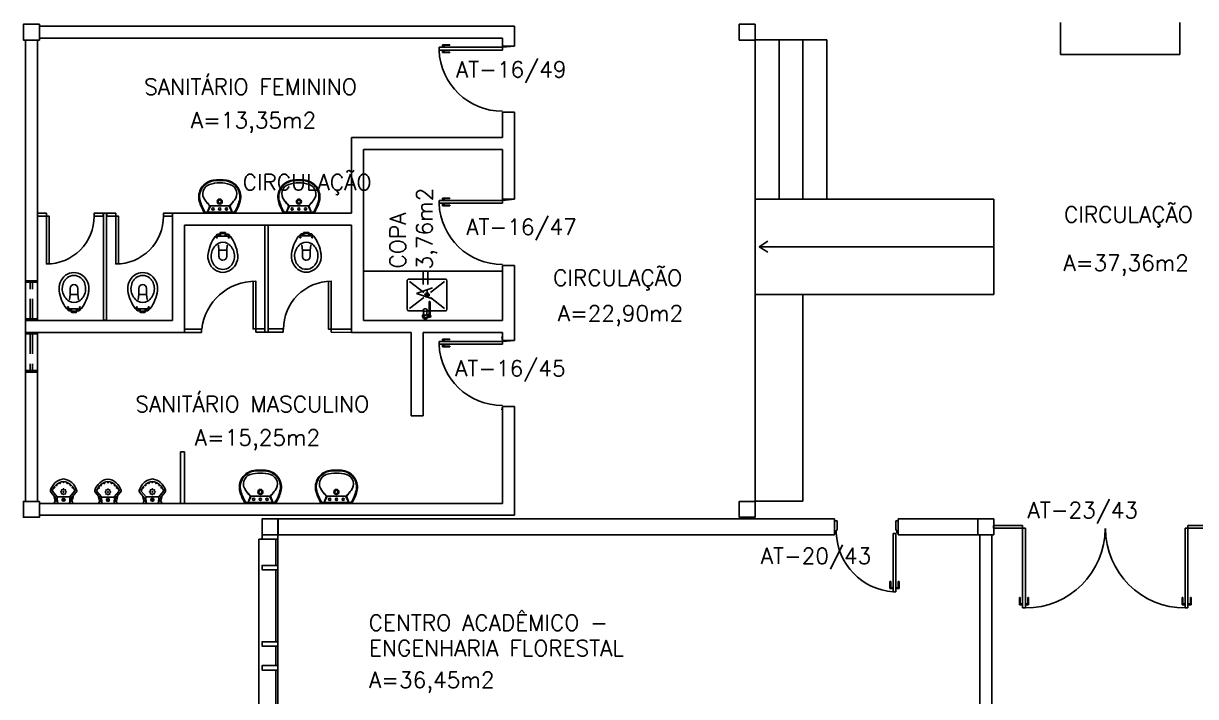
# Model space of a CAD drawing. Header units: centimetres. Extents: x -214 to 72, y 205 to 367.
# Drawn here: x -202.04 to -187.3, y 252.2 to 260.67 of the extents above; entities that cross this region are included whole.
import ezdxf

# ---------------------------------------------------------------- set-up
doc = ezdxf.new("R2010")
doc.units = ezdxf.units.CM
doc.header["$MEASUREMENT"] = 0
doc.linetypes.add('HIDDEN', pattern=[0.375, 0.25, -0.125])
doc.layers.get('0').update_dxf_attribs({"linetype": 'CONTINUOUS'})
for name, color, linetype in [('ALV', 2, 'CONTINUOUS'), ('AR-ATT01-EFL', 1, 'CONTINUOUS'), ('AREA', 2, 'CONTINUOUS'), ('BANC', 2, 'CONTINUOUS'), ('DIV', 2, 'CONTINUOUS'), ('ENDEREÇO NOVO', 2, 'CONTINUOUS'), ('ESQ', 1, 'CONTINUOUS'), ('ESTRUT', 3, 'CONTINUOUS'), ('JAN2', 1, 'HIDDEN'), ('MACANETA', 2, 'CONTINUOUS'), ('MARCO', 2, 'CONTINUOUS'), ('PEÇAS', 1, 'CONTINUOUS'), ('PISO', 1, 'CONTINUOUS'), ('PORTA', 1, 'CONTINUOUS'), ('TEXTO', 2, 'CONTINUOUS')]:
    doc.layers.add(name, color=color, linetype=linetype)
doc.styles.add('UNB-100', font='simplex.shx', dxfattribs={"height": 0.2})

# ---------------------------------------------------------------- blocks, each defined once
blk = doc.blocks.new('ESQ6')
at = {"layer": 'ESQ'}
for p, q in [((-0.24, 5.745), (-0.24, 0.055)), ((-0.2, 5.745), (-0.24, 5.745)), ((-0.2, 5.745), (-0.2, 5.745)), ((-0.025, 5.415), (-0.025, 5.745)), ((0, 5.415), (0, 5.745)), ((-0.025, 4.455), (-0.025, 5.36)), ((0, 4.455), (0, 5.36)), ((-0.025, 4.155), (-0.025, 4.4)), ((0, 4.155), (0, 4.4)), ((-0.025, 2.955), (-0.025, 4.1)), ((0, 2.955), (0, 4.1)), ((-0.025, 2.475), (-0.025, 2.9)), ((0, 2.475), (0, 2.9)), ((-0.025, 1.505), (-0.025, 2.42)), ((0, 1.505), (0, 2.42)), ((-0.025, 1.205), (-0.025, 1.45)), ((0, 1.205), (0, 1.45)), ((-0.025, 0.055), (-0.025, 1.15)), ((0, 0.055), (0, 1.15)), ((-0.2, 0.055), (-0.24, 0.055))]:
    blk.add_line(p, q, dxfattribs=at)
for points in [[(0, 5.745), (-0.2, 5.745), (-0.2, 5.8), (0, 5.8)], [(0, 5.36), (-0.2, 5.36), (-0.2, 5.415), (0, 5.415)], [(0, 4.4), (-0.2, 4.4), (-0.2, 4.455), (0, 4.455)], [(0, 4.1), (-0.2, 4.1), (-0.2, 4.155), (0, 4.155)], [(0, 2.9), (-0.2, 2.9), (-0.2, 2.955), (0, 2.955)], [(0, 2.42), (-0.2, 2.42), (-0.2, 2.475), (0, 2.475)], [(0, 1.45), (-0.2, 1.45), (-0.2, 1.505), (0, 1.505)], [(0, 1.15), (-0.2, 1.15), (-0.2, 1.205), (0, 1.205)], [(0, 0), (-0.2, 0), (-0.2, 0.055), (0, 0.055)]]:
    blk.add_lwpolyline(points, close=True, dxfattribs=at)
blk = doc.blocks.new('MICT')
for p, q in [((0.064, 0.093), (0.144, 0.16)), ((0, 0.113), (0, -0.113)), ((0.006, 0.117), (0.032, 0.103)), ((0.067, 0.095), (0.014, 0.077)), ((0.014, 0.077), (0.077, 0.081)), ((0.032, 0.103), (0.032, 0.083)), ((0.082, 0.077), (0.082, -0.077)), ((0.085, 0.08), (0.154, 0.139)), ((0.006, -0.117), (0.032, -0.103)), ((0.014, -0.077), (0.077, -0.081)), ((0.067, -0.095), (0.014, -0.077)), ((0.032, -0.103), (0.032, -0.083)), ((0.064, -0.093), (0.144, -0.16)), ((0.085, -0.08), (0.154, -0.139))]:
    blk.add_line(p, q)
for centre in [(0.123, 0.022), (0.147, 0.031), (0.17, 0.022), (0.199, 0.113), (0.228, 0.087), (0.255, 0.045), (0.123, -0.022), (0.147, -0.031), (0.17, -0.022), (0.199, -0.113), (0.228, -0.087), (0.255, -0.045)]:
    blk.add_circle(centre, 0.00453)
for centre, radius, start, end in [((0.16, 0.141), 0.0251, 74.2295, 130.149), ((0.112, -0.027), 0.199, 7.769, 74.2295), ((0.004, 0.113), 0.00402, 61.3007, 180), ((0.018, 0.057), 0.02, 100.4183, 154.4796), ((0.022, 0.142), 0.0647, 274.0154, 310.149), ((0.046, 0), 0.019, 0, 180), ((0.046, 0), 0.019, 180, 0), ((0.046, 0), 0.0162, 0, 180), ((0.046, 0), 0.0162, 180, 0), ((0.11, -0.051), 0.173, 94.1447, 116.8333), ((0.046, 0), 0.0108, 0, 180), ((0.046, 0), 0.0108, 180, 0), ((0.078, 0.077), 0.00402, 0, 94.0154), ((0.094, 0.072), 0.012, 136.6761, 180.6419), ((0.114, 0), 0.00453, 0, 180), ((0.114, 0), 0.00453, 180, 0), ((0.147, 0), 0.00453, 0, 180), ((0.147, 0), 0.00453, 180, 0), ((0.17, 0.12), 0.024, 69.3676, 130.149), ((0.104, -0.024), 0.175, 7.8859, 71.7277), ((0.104, 0.024), 0.175, 288.2723, 352.1141), ((0.112, 0.027), 0.199, 285.7705, 352.231), ((0.179, 0), 0.00453, 0, 180), ((0.179, 0), 0.00453, 180, 0), ((0.266, 0), 0.00453, 1.7832, 178.2168), ((0.018, -0.057), 0.02, 205.5204, 259.5817), ((0.004, -0.113), 0.00402, 180, 298.6993), ((0.022, -0.142), 0.0647, 49.851, 85.9846), ((0.11, 0.051), 0.173, 243.1667, 265.8553), ((0.078, -0.077), 0.00402, 265.9846, 0), ((0.094, -0.072), 0.012, 179.3581, 223.3239), ((0.17, -0.12), 0.024, 229.851, 290.6324), ((0.266, 0), 0.00453, 181.7832, 358.2168), ((0.16, -0.141), 0.0251, 229.851, 285.7705)]:
    blk.add_arc(centre, radius, start, end)
blk = doc.blocks.new('VASO')
for p, q in [((0.1, 0), (0.1, 0.028)), ((0.1, 0), (0.1, -0.028)), ((0.146, 0.031), (0.113, 0.031)), ((0.114, 0), (0.114, 0.028)), ((0.114, 0), (0.114, -0.028)), ((0.119, 0.031), (0.119, 0.062)), ((0.146, 0.05), (0.119, 0.05)), ((0.146, 0), (0.146, 0.089)), ((0.146, 0), (0.146, -0.089)), ((0.261, 0.056), (0.259, 0.059)), ((0.323, 0.049), (0.261, 0.056)), ((0.401, 0.049), (0.323, 0.049)), ((0.323, 0.049), (0.323, 0)), ((0.323, -0.049), (0.323, 0)), ((0.146, -0.031), (0.113, -0.031)), ((0.119, -0.031), (0.119, -0.062)), ((0.146, -0.05), (0.119, -0.05)), ((0.261, -0.056), (0.259, -0.059)), ((0.323, -0.049), (0.261, -0.056)), ((0.401, -0.049), (0.323, -0.049))]:
    blk.add_line(p, q)
for centre in [(0.164, 0.075), (0.164, -0.075)]:
    blk.add_circle(centre, 0.00682)
for centre, radius, start, end in [((0.436, -0.294), 0.484, 97.6805, 126.3456), ((0.4, -0.02), 0.208, 36.8888, 100.1214), ((0.107, 0.028), 0.00697, 0.8534, 179.1466), ((0.128, 0.062), 0.00909, 126.1604, 180), ((0.404, -0.315), 0.477, 122.7818, 126.1604), ((0.155, 0.089), 0.00909, 126.3456, 180), ((0.334, 0), 0.112, 147.3201, 212.6799), ((0.397, -0.04), 0.187, 54.2515, 147.3201), ((0.401, 0), 0.0486, 0, 90), ((0.401, 0), 0.0486, 270, 0), ((0.413, -0.018), 0.159, 41.3299, 54.2515), ((0.433, 0), 0.132, 318.6701, 41.3299), ((0.427, 0), 0.174, 323.1112, 36.8888), ((0.107, -0.028), 0.00697, 180.8534, 359.1466), ((0.128, -0.062), 0.00909, 180, 233.8396), ((0.404, 0.315), 0.477, 233.8396, 237.2182), ((0.155, -0.089), 0.00909, 180, 233.6544), ((0.436, 0.294), 0.484, 233.6544, 262.3195), ((0.397, 0.04), 0.187, 212.6799, 305.7485), ((0.4, 0.02), 0.208, 259.8786, 323.1112), ((0.413, 0.018), 0.159, 305.7485, 318.6701)]:
    blk.add_arc(centre, radius, start, end)
blk = doc.blocks.new('LAV')
for p, q in [((0, -0.182), (0, 0.182)), ((0.013, 0), (0.013, 0.175)), ((0.013, 0.155), (0.097, 0.126)), ((0.013, 0.155), (0.092, 0.116)), ((0.013, -0.175), (0.013, 0.155)), ((0.013, 0), (0.013, -0.155)), ((0.092, -0.116), (0.092, 0.116)), ((0.013, -0.155), (0.092, -0.116)), ((0.013, -0.155), (0.097, -0.126))]:
    blk.add_line(p, q)
for centre, radius in [((0.053, 0.084), 0.0137), ((0.053, 0), 0.0137), ((0.145, 0), 0.0315), ((0.145, 0), 0.021), ((0.053, -0.084), 0.0137)]:
    blk.add_circle(centre, radius)
for centre, radius, start, end in [((0.013, 0.182), 0.0126, 122.7859, 180), ((0.286, -0.242), 0.518, 105.1115, 122.7859), ((0.025, 0.175), 0.0126, 121.9899, 180), ((0.286, -0.242), 0.505, 104.7183, 121.9899), ((4.534, -4.92), 6.719, 130.5597, 131.3277), ((4.072, -5.281), 6.719, 125.5597, 126.1653), ((0.206, 0.054), 0.21, 8.1254, 105.1115), ((0.208, 0.053), 0.2, 7.8851, 104.7183), ((0.245, 0.091), 0.123, 17.587, 130.5597), ((0.105, 0.116), 0.0126, 131.3277, 180), ((0.115, 0.132), 0.0137, 126.1653, 188.2711), ((-0.042, 0), 0.424, 0, 17.587), ((-0.042, 0), 0.424, 342.413, 0), ((-0.175, 0), 0.587, 0, 7.8851), ((-0.175, 0), 0.587, 352.1149, 0), ((-0.175, 0), 0.595, 0, 8.1254), ((-0.175, 0), 0.595, 351.8746, 0), ((0.105, -0.116), 0.0126, 180, 228.6723), ((4.534, 4.92), 6.719, 228.6723, 229.4403), ((0.115, -0.132), 0.0137, 171.7289, 233.8347), ((4.072, 5.281), 6.719, 233.8347, 234.4403), ((0.206, -0.054), 0.21, 254.8885, 351.8746), ((0.208, -0.053), 0.2, 255.2817, 352.1149), ((0.245, -0.091), 0.123, 229.4403, 342.413), ((0.013, -0.182), 0.0126, 180, 237.2141), ((0.286, 0.242), 0.518, 237.2141, 254.8885), ((0.025, -0.175), 0.0126, 180, 238.0101), ((0.286, 0.242), 0.505, 238.0101, 255.2817)]:
    blk.add_arc(centre, radius, start, end)
blk = doc.blocks.new('DOOR80')
at = {"layer": 'MACANETA'}
for p, q in [((-0.015, -0.665), (-0.01, -0.665)), ((-0.015, -0.755), (-0.015, -0.665)), ((-0.01, -0.755), (-0.01, -0.665)), ((-0.01, -0.735), (0.012, -0.735)), ((0.012, -0.763), (0.012, -0.728)), ((0.012, -0.728), (0.015, -0.728)), ((0.053, -0.728), (0.05, -0.728)), ((0.053, -0.763), (0.053, -0.728)), ((0.075, -0.735), (0.053, -0.735)), ((0.08, -0.665), (0.075, -0.665)), ((0.075, -0.755), (0.075, -0.665)), ((0.08, -0.755), (0.08, -0.665)), ((-0.015, -0.755), (0.012, -0.755)), ((0.012, -0.763), (0.015, -0.763)), ((0.053, -0.763), (0.05, -0.763)), ((0.08, -0.755), (0.053, -0.755))]:
    blk.add_line(p, q, dxfattribs=at)
at = {"layer": 'PORTA'}
for p, q in [((0.015, -0.8), (0.015, 0)), ((0.015, 0), (0.05, 0)), ((0.05, -0.8), (0.05, 0)), ((0.05, -0.8), (0.015, -0.8))]:
    blk.add_line(p, q, dxfattribs=at)
at = {"layer": 'PORTA', "color": 1}
blk.add_arc((0.02, 0), 0.8, 272.1491, 0, dxfattribs=at)
blk = doc.blocks.new('DOOR-80')
at = {"layer": 'MACANETA'}
for p, q in [((-0.08, -0.755), (-0.08, -0.665)), ((-0.08, -0.665), (-0.075, -0.665)), ((-0.075, -0.755), (-0.075, -0.665)), ((-0.075, -0.735), (-0.053, -0.735)), ((-0.053, -0.728), (-0.05, -0.728)), ((-0.053, -0.763), (-0.053, -0.728)), ((-0.012, -0.728), (-0.015, -0.728)), ((-0.012, -0.763), (-0.012, -0.728)), ((0.01, -0.735), (-0.012, -0.735)), ((0.01, -0.755), (0.01, -0.665)), ((0.015, -0.665), (0.01, -0.665)), ((0.015, -0.755), (0.015, -0.665)), ((-0.08, -0.755), (-0.053, -0.755)), ((-0.053, -0.763), (-0.05, -0.763)), ((-0.012, -0.763), (-0.015, -0.763)), ((0.015, -0.755), (-0.012, -0.755))]:
    blk.add_line(p, q, dxfattribs=at)
at = {"layer": 'PORTA'}
for p, q in [((-0.05, -0.8), (-0.05, 0)), ((-0.015, 0), (-0.05, 0)), ((-0.015, -0.8), (-0.015, 0)), ((-0.05, -0.8), (-0.015, -0.8))]:
    blk.add_line(p, q, dxfattribs=at)
at = {"layer": 'PORTA', "color": 1}
blk.add_arc((-0.02, 0), 0.8, 180, 267.8509, dxfattribs=at)
blk = doc.blocks.new('PDFT')
at = {"color": 1}
for p, q in [((0.318, 0.979), (0.318, 0.889)), ((0.318, 0.979), (0.358, 0.979)), ((0.328, 0.889), (0.318, 0.889)), ((0.328, 0.969), (0.328, 0.889)), ((0.328, 0.969), (0.358, 0.969)), ((0.433, 0.979), (0.393, 0.979)), ((0.423, 0.969), (0.393, 0.969)), ((0.423, 0.969), (0.423, 0.889)), ((0.423, 0.889), (0.433, 0.889)), ((0.433, 0.979), (0.433, 0.889)), ((2.362, 0.979), (2.362, 0.889)), ((2.362, 0.979), (2.402, 0.979)), ((2.372, 0.889), (2.362, 0.889)), ((2.372, 0.969), (2.372, 0.889)), ((2.372, 0.969), (2.402, 0.969)), ((2.477, 0.979), (2.437, 0.979)), ((2.467, 0.969), (2.437, 0.969)), ((2.467, 0.969), (2.467, 0.889)), ((2.467, 0.889), (2.477, 0.889)), ((2.477, 0.979), (2.477, 0.889))]:
    blk.add_line(p, q, dxfattribs=at)
at = {"color": 2}
for p, q in [((0.358, 0.018), (0.358, 1.019)), ((0.358, 1.019), (0.393, 1.019)), ((0.393, 1.019), (0.393, 0.018)), ((2.402, 1.019), (2.402, 0.018)), ((2.437, 1.019), (2.402, 1.019)), ((2.437, 0.018), (2.437, 1.019)), ((0.358, 0.018), (0, 0.017)), ((0, 0.017), (0, -0.017)), ((0.393, 0.018), (0.358, 0.018)), ((0.358, 0.018), (0.358, -0.017)), ((2.402, 0.018), (2.437, 0.018)), ((2.437, 0.017), (2.437, -0.017)), ((2.437, 0.017), (2.805, 0.017)), ((2.805, 0.017), (2.805, -0.017)), ((0, -0.017), (0.358, -0.017)), ((2.437, -0.017), (2.805, -0.017))]:
    blk.add_line(p, q, dxfattribs=at)
at = {"color": 1}
for centre, start, end in [((0.393, 0.018), 0.0837, 90), ((2.402, 0.018), 90, 179.9163)]:
    blk.add_arc(centre, 1.002, start, end, dxfattribs=at)
blk = doc.blocks.new('PE80')
at = {"color": 2}
for p, q in [((0.075, 0), (-0.075, 0)), ((-0.075, -0.03), (-0.075, 0)), ((0.075, 0), (0.075, -0.02)), ((0.04, -0.03), (-0.075, -0.03)), ((0.075, -0.02), (0.04, -0.02)), ((0.04, -0.03), (0.04, -0.02)), ((0.085, -0.03), (0.817, -0.03)), ((0.085, -0.03), (0.085, -0.065)), ((0.085, -0.065), (0.817, -0.065)), ((0.817, -0.065), (0.817, -0.03)), ((0.04, -0.771), (-0.075, -0.771)), ((-0.075, -0.771), (-0.075, -0.801)), ((0.075, -0.801), (-0.075, -0.801)), ((0.04, -0.771), (0.04, -0.781)), ((0.075, -0.781), (0.04, -0.781)), ((0.075, -0.801), (0.075, -0.781))]:
    blk.add_line(p, q, dxfattribs=at)
at = {"color": 1}
for p, q in [((0.777, 0.01), (0.687, 0.01)), ((0.687, 0), (0.687, 0.01)), ((0.777, 0.01), (0.777, -0.03)), ((0.767, 0), (0.687, 0)), ((0.767, -0.095), (0.687, -0.095)), ((0.687, -0.095), (0.687, -0.105)), ((0.777, -0.105), (0.687, -0.105)), ((0.767, 0), (0.767, -0.03)), ((0.767, -0.095), (0.767, -0.065)), ((0.777, -0.105), (0.777, -0.065))]:
    blk.add_line(p, q, dxfattribs=at)
blk.add_arc((0.049, -0.012), 0.769, 271.908, 356.074, dxfattribs=at)
blk = doc.blocks.new('INOXA1-P')
for p, q in [((0.12, 0.23), (0.12, 0.047)), ((0.22, 0.25), (0.14, 0.25)), ((0.15, 0.22), (0.287, 0.043)), ((0.5, 0.25), (0.22, 0.25)), ((0.353, 0.043), (0.49, 0.22)), ((0.52, 0.23), (0.52, -0.23)), ((0.043, 0.008), (0.043, -0.022)), ((0.062, 0.04), (0.071, 0.04)), ((0.131, 0.048), (0.076, 0.043)), ((0.131, -0.002), (0.076, 0.003)), ((0.22, -0.027), (0.054, -0.027)), ((0.22, -0.037), (0.054, -0.037)), ((0.063, -0.003), (0.063, -0.021)), ((0.12, -0.001), (0.12, -0.027)), ((0.12, -0.037), (0.12, -0.23)), ((0.15, -0.22), (0.287, -0.043)), ((0.231, -0.027), (0.22, -0.027)), ((0.231, -0.037), (0.22, -0.037)), ((0.353, -0.043), (0.49, -0.22)), ((0.22, -0.25), (0.14, -0.25)), ((0.5, -0.25), (0.22, -0.25))]:
    blk.add_line(p, q)
blk.add_lwpolyline([(0.076, 0.003), (0.072, 0.004), (0.069, 0.009), (0.067, 0.015), (0.066, 0.023), (0.067, 0.031), (0.069, 0.037), (0.072, 0.042), (0.076, 0.043)])
blk.add_lwpolyline([(0.131, 0.048), (0.137, 0.046), (0.143, 0.041), (0.147, 0.033), (0.148, 0.023), (0.147, 0.013), (0.143, 0.006), (0.137, 0), (0.131, -0.002), (0.125, 0), (0.119, 0.006), (0.115, 0.013), (0.114, 0.023), (0.115, 0.033), (0.119, 0.041), (0.125, 0.046)], close=True)
for radius in [0.0266, 0.0163]:
    blk.add_circle((0.32, 0), radius)
for centre, radius, start, end in [((0.14, 0.23), 0.02, 90, 180), ((0.5, 0.23), 0.02, 360, 90), ((0.054, 0.023), 0.0349, 36.1705, 252.2568), ((0.054, 0.023), 0.0189, 62.7367, 235.7375), ((0.073, -0.003), 0.01, 102.8285, 180), ((0.054, 0.023), 0.0349, 285.5373, 323.9987), ((0.054, -0.032), 0.0145, 20.161, 339.839), ((0.054, -0.032), 0.005, 90.0037, 269.9963), ((0.231, -0.032), 0.00738, 222.6559, 137.3441), ((0.231, -0.032), 0.005, 269.9935, 90.0065), ((0.14, -0.23), 0.02, 180, 270), ((0.5, -0.23), 0.02, 270, 360)]:
    blk.add_arc(centre, radius, start, end)

msp = doc.modelspace()

# ---------------------------------------------------------------- linework, layer by layer
at = {"layer": 'ALV'}
for p, q in [((-201.835, 260.633), (-195.86, 260.633)), ((-195.86, 260.633), (-195.86, 260.383)), ((-202.01, 260.458), (-202.01, 254.658)), ((-201.86, 260.458), (-201.86, 256.933)), ((-201.835, 260.483), (-196.01, 260.483)), ((-196.01, 260.483), (-196.01, 260.383)), ((-196.01, 260.383), (-195.86, 260.383)), ((-196.01, 259.553), (-196.01, 259.233)), ((-196.01, 259.553), (-195.86, 259.553)), ((-195.86, 259.553), (-195.86, 258.456)), ((-197.91, 258.283), (-197.91, 259.233)), ((-197.91, 259.233), (-196.01, 259.233)), ((-197.76, 256.933), (-197.76, 259.083)), ((-197.76, 259.083), (-196.01, 259.083)), ((-196.01, 259.083), (-196.01, 258.456)), ((-196.01, 258.456), (-195.86, 258.456)), ((-200.16, 258.283), (-200.16, 256.933)), ((-197.91, 258.283), (-200.16, 258.283)), ((-200.01, 258.133), (-200.01, 256.783)), ((-197.91, 258.133), (-200.01, 258.133)), ((-197.91, 256.783), (-197.91, 258.133)), ((-200.839, 257.643), (-200.874, 257.643)), ((-196.01, 257.626), (-196.01, 256.933)), ((-196.01, 257.626), (-195.86, 257.626)), ((-195.86, 257.626), (-195.86, 256.683)), ((-202.01, 257.433), (-201.86, 257.433)), ((-201.86, 256.933), (-202.01, 256.933)), ((-200.16, 256.933), (-201.86, 256.933)), ((-201.03, 256.933), (-200.99, 256.933)), ((-197.76, 256.933), (-196.01, 256.933)), ((-201.86, 256.783), (-202.01, 256.783)), ((-200.01, 256.783), (-201.86, 256.783)), ((-201.86, 256.783), (-201.86, 254.658)), ((-197.91, 256.783), (-197.16, 256.783)), ((-197.16, 256.783), (-197.16, 255.733)), ((-197.01, 256.783), (-197.01, 255.733)), ((-197.01, 256.783), (-196.01, 256.783)), ((-196.01, 256.783), (-196.01, 256.683)), ((-196.01, 256.683), (-195.86, 256.683)), ((-202.01, 256.283), (-201.86, 256.283)), ((-196.01, 255.853), (-196.01, 254.633)), ((-196.01, 255.853), (-195.86, 255.853)), ((-195.86, 255.853), (-195.86, 254.483)), ((-195.86, 255.853), (-195.86, 254.483)), ((-197.16, 255.733), (-197.01, 255.733)), ((-200.06, 255.283), (-200.01, 255.283)), ((-200.06, 255.283), (-200.06, 254.633)), ((-200.01, 255.283), (-200.01, 254.633)), ((-201.835, 254.633), (-196.01, 254.633)), ((-201.835, 254.483), (-195.86, 254.483)), ((-198.835, 254.438), (-191.836, 254.438)), ((-198.832, 254.447), (-198.832, 254.234)), ((-191.836, 254.238), (-191.836, 254.438)), ((-191.035, 254.238), (-191.035, 254.438)), ((-190.035, 254.438), (-191.035, 254.438)), ((-198.835, 254.238), (-191.836, 254.238)), ((-190.035, 254.238), (-191.035, 254.238)), ((-190.01, 254.238), (-190.01, 251.438)), ((-189.86, 254.238), (-189.86, 248.438))]:
    msp.add_line(p, q, dxfattribs=at)
at = {"layer": 'AR-ATT01-EFL'}
for q in [(-192.676, 257.93), (-192.676, 257.791)]:
    msp.add_line((-192.785, 257.86), q, dxfattribs=at)
msp.add_lwpolyline([(-189.835, 257.86), (-192.785, 257.86)], dxfattribs=at)
at = {"layer": 'BANC'}
for p, q in [((-188.995, 260.278), (-188.995, 260.678)), ((-187.495, 260.278), (-187.495, 260.678)), ((-188.995, 260.278), (-187.495, 260.278))]:
    msp.add_line(p, q, dxfattribs=at)
at = {"layer": 'DIV'}
msp.add_line((-200.99, 258.283), (-200.99, 258.243), dxfattribs=at)
for points in [[(-201.746, 258.283), (-201.857, 258.283), (-201.857, 258.243), (-201.746, 258.243)], [(-201.146, 258.243), (-201.146, 258.283), (-201.034, 258.283), (-201.034, 258.243)], [(-200.99, 256.936), (-201.03, 256.936), (-201.03, 258.283), (-200.99, 258.283)], [(-200.874, 258.283), (-200.985, 258.283), (-200.985, 258.243), (-200.874, 258.243)], [(-200.274, 258.243), (-200.274, 258.283), (-200.163, 258.283), (-200.163, 258.243)], [(-198.96, 256.786), (-199, 256.786), (-199, 258.133), (-198.96, 258.133)], [(-199.795, 256.823), (-200.01, 256.823), (-200.01, 256.783), (-199.795, 256.783)], [(-199.112, 256.786), (-199.112, 256.826), (-199, 256.826), (-199, 256.786)], [(-198.96, 256.786), (-198.96, 256.826), (-198.77, 256.826), (-198.77, 256.786)], [(-198.166, 256.785), (-198.166, 256.825), (-197.91, 256.823), (-197.91, 256.783)]]:
    msp.add_lwpolyline(points, close=True, dxfattribs=at)
for points in [[(-201.146, 258.243, -0.414214), (-201.746, 257.643), (-201.746, 258.243), (-201.711, 258.243), (-201.711, 257.643)], [(-200.274, 258.243, -0.414214), (-200.874, 257.643), (-200.874, 258.243), (-200.839, 258.243), (-200.839, 257.643)], [(-199.792, 256.824, -0.386933), (-199.112, 257.426), (-199.112, 256.826), (-199.147, 256.826), (-199.147, 257.426)], [(-198.766, 256.825, -0.414214), (-198.166, 257.425), (-198.166, 256.825), (-198.201, 256.825), (-198.201, 257.425)]]:
    msp.add_lwpolyline(points, format="xyb", dxfattribs=at)
at = {"layer": 'ESTRUT'}
for points in [[(-201.835, 260.658), (-202.035, 260.658), (-202.035, 260.458), (-201.835, 260.458)], [(-192.835, 260.658), (-193.035, 260.658), (-193.035, 260.458), (-192.835, 260.458)], [(-201.835, 254.658), (-202.035, 254.658), (-202.035, 254.458), (-201.835, 254.458)], [(-192.835, 254.658), (-193.035, 254.658), (-193.035, 254.458), (-192.835, 254.458)], [(-198.835, 254.438), (-199.035, 254.438), (-199.035, 254.238), (-198.835, 254.238)], [(-189.835, 254.438), (-190.035, 254.438), (-190.035, 254.238), (-189.835, 254.238)]]:
    msp.add_lwpolyline(points, close=True, dxfattribs=at)
at = {"layer": 'JAN2'}
for p, q in [((-201.86, 257.413), (-202.01, 257.413)), ((-201.95, 256.953), (-201.95, 257.413)), ((-201.92, 256.953), (-201.92, 257.413)), ((-201.86, 256.953), (-202.01, 256.953)), ((-201.86, 256.763), (-202.01, 256.763)), ((-201.95, 256.763), (-201.95, 256.303)), ((-201.92, 256.763), (-201.92, 256.303)), ((-201.86, 256.303), (-202.01, 256.303))]:
    msp.add_line(p, q, dxfattribs=at)
at = {"layer": 'MARCO'}
for p, q in [((-196.01, 260.383), (-196.01, 260.383)), ((-196.01, 260.368), (-195.86, 260.383)), ((-196.01, 260.383), (-196.01, 260.368)), ((-196.01, 260.383), (-196.01, 260.383)), ((-196.01, 260.383), (-196.01, 260.383)), ((-196.01, 260.383), (-196.01, 260.383)), ((-196.01, 260.368), (-196.01, 260.368)), ((-196.01, 260.368), (-196.01, 260.368)), ((-195.86, 260.383), (-195.86, 260.383)), ((-195.86, 260.383), (-195.86, 260.383)), ((-195.86, 260.383), (-195.86, 260.383)), ((-195.86, 260.383), (-195.86, 260.383)), ((-195.86, 260.383), (-195.86, 260.383)), ((-196.01, 259.553), (-196.01, 259.553)), ((-196.01, 259.553), (-195.86, 259.553)), ((-196.01, 259.553), (-196.01, 259.553)), ((-196.01, 259.553), (-196.01, 259.553)), ((-196.01, 259.553), (-196.01, 259.553)), ((-196.01, 259.553), (-196.01, 259.553)), ((-196.01, 259.553), (-196.01, 259.553)), ((-196.01, 259.553), (-196.01, 259.553)), ((-195.86, 259.553), (-195.86, 259.553)), ((-195.86, 259.553), (-195.86, 259.553)), ((-195.86, 259.553), (-195.86, 259.553)), ((-195.86, 259.553), (-195.86, 259.553)), ((-195.86, 259.553), (-195.86, 259.553)), ((-196.01, 258.456), (-196.01, 258.456)), ((-196.01, 258.456), (-196.01, 258.456)), ((-196.01, 258.456), (-196.01, 258.456)), ((-196.01, 258.456), (-196.01, 258.441)), ((-196.01, 258.441), (-195.86, 258.456)), ((-196.01, 258.456), (-196.01, 258.456)), ((-196.01, 258.441), (-196.01, 258.441)), ((-196.01, 258.441), (-196.01, 258.441)), ((-195.86, 258.456), (-195.86, 258.456)), ((-195.86, 258.456), (-195.86, 258.456)), ((-195.86, 258.456), (-195.86, 258.456)), ((-195.86, 258.456), (-195.86, 258.456)), ((-195.86, 258.456), (-195.86, 258.456)), ((-196.01, 257.626), (-196.01, 257.626)), ((-196.01, 257.626), (-196.01, 257.626)), ((-196.01, 257.626), (-196.01, 257.626)), ((-196.01, 257.626), (-196.01, 257.626)), ((-196.01, 257.626), (-196.01, 257.626)), ((-196.01, 257.626), (-196.01, 257.626)), ((-196.01, 257.626), (-195.86, 257.626)), ((-196.01, 257.626), (-196.01, 257.626)), ((-195.86, 257.626), (-195.86, 257.626)), ((-195.86, 257.626), (-195.86, 257.626)), ((-195.86, 257.626), (-195.86, 257.626)), ((-195.86, 257.626), (-195.86, 257.626)), ((-195.86, 257.626), (-195.86, 257.626)), ((-196.02, 256.728), (-196.01, 256.683)), ((-196.01, 256.728), (-196.02, 256.728)), ((-196.01, 256.683), (-196.01, 256.683)), ((-196.01, 256.668), (-195.86, 256.683)), ((-196.01, 256.683), (-196.01, 256.668)), ((-196.01, 256.683), (-196.01, 256.683)), ((-196.01, 256.668), (-196.01, 256.668)), ((-196.01, 256.668), (-196.01, 256.668)), ((-195.86, 256.683), (-195.86, 256.683)), ((-195.86, 256.683), (-195.86, 256.683)), ((-195.86, 256.683), (-195.86, 256.683)), ((-195.86, 256.683), (-195.86, 256.683)), ((-195.86, 256.683), (-195.86, 256.683)), ((-196.02, 255.808), (-196.01, 255.853)), ((-196.01, 255.853), (-196.01, 255.853)), ((-196.01, 255.853), (-195.86, 255.853)), ((-196.01, 255.853), (-196.01, 255.853)), ((-196.01, 255.853), (-196.01, 255.853)), ((-196.01, 255.853), (-196.01, 255.853)), ((-196.01, 255.853), (-196.01, 255.853)), ((-195.86, 255.853), (-195.86, 255.853)), ((-195.86, 255.853), (-195.86, 255.853)), ((-195.86, 255.853), (-195.86, 255.853)), ((-195.86, 255.853), (-195.86, 255.853)), ((-195.86, 255.853), (-195.86, 255.853)), ((-196.01, 255.808), (-196.02, 255.808)), ((-190.01, 253.208), (-190.01, 253.208)), ((-190.01, 253.208), (-190.01, 253.208)), ((-190.01, 253.208), (-190.01, 253.208)), ((-190.01, 253.208), (-190.01, 253.208)), ((-190.01, 253.208), (-190.01, 253.208)), ((-190.01, 253.208), (-190.01, 253.208)), ((-190.01, 253.208), (-190.01, 253.208)), ((-189.86, 253.208), (-189.86, 253.208)), ((-189.86, 253.208), (-189.86, 253.208)), ((-189.86, 253.208), (-189.86, 253.208)), ((-189.86, 253.208), (-189.86, 253.208)), ((-189.86, 253.208), (-189.86, 253.208))]:
    msp.add_line(p, q, dxfattribs=at)
at = {"layer": 'PEÇAS'}
msp.add_line((-197.76, 257.553), (-196.01, 257.553), dxfattribs=at)
at = {"layer": 'PISO'}
for p, q in [((-192.835, 260.46), (-191.935, 260.46)), ((-192.835, 254.656), (-192.835, 260.458)), ((-192.535, 258.46), (-192.535, 260.458)), ((-192.235, 258.46), (-192.235, 260.458)), ((-191.935, 258.46), (-191.935, 260.46)), ((-192.835, 258.46), (-192.535, 258.46)), ((-192.835, 258.46), (-189.835, 258.46)), ((-192.235, 258.46), (-191.935, 258.46)), ((-189.835, 257.26), (-189.835, 258.46)), ((-192.835, 257.26), (-189.835, 257.26)), ((-192.235, 254.662), (-192.235, 257.26)), ((-192.835, 254.662), (-192.235, 254.662))]:
    msp.add_line(p, q, dxfattribs=at)

# ---------------------------------------------------------------- block references
at = {"layer": 'ALV', "rotation": 270}
msp.add_blockref('PE80', (-191.035, 254.338), dxfattribs=at)
at = {"layer": 'ESQ'}
msp.add_blockref('ESQ6', (-198.835, 248.438), dxfattribs=at)
at = {"layer": 'ESQ', "rotation": 180}
msp.add_blockref('PDFT', (-187.035, 254.338), dxfattribs=at)
at = {"layer": 'PEÇAS'}
for name, p, rotation in [('LAV', (-199.567, 258.282), 90), ('LAV', (-198.572, 258.282), 90), ('VASO', (-199.528, 258.139), 270), ('VASO', (-198.479, 258.141), 270), ('VASO', (-201.4, 256.935), 90), ('VASO', (-200.536, 256.935), 90), ('INOXA1-P', (-196.96, 256.933), 90), ('LAV', (-199.056, 254.632), 90), ('LAV', (-198.1, 254.632), 90), ('MICT', (-201.531, 254.632), 90), ('MICT', (-200.973, 254.63), 90), ('MICT', (-200.414, 254.632), 90)]:
    msp.add_blockref(name, p, dxfattribs=dict(at, rotation=rotation))
at = {"layer": 'PORTA', "xscale": -1, "rotation": 269.9999999974276}
for p in [(-196.01, 260.383), (-196.01, 258.456)]:
    msp.add_blockref('DOOR-80', p, dxfattribs=at)
at = {"layer": 'PORTA', "rotation": 270.0000000077172}
msp.add_blockref('DOOR80', (-196.01, 256.683), dxfattribs=at)

# ---------------------------------------------------------------- texts
at = {"layer": 'AREA', "style": 'UNB-100'}
for s, p in [('SANITÁRIO FEMININO', (-200.517, 259.772)), ('A=13,35m2', (-199.931, 259.351)), ('CIRCULAÇÃO', (-195.374, 257.369)), ('A=37,36m2', (-188.959, 257.557)), ('A=22,90m2', (-195.317, 256.923)), ('A=15,25m2', (-199.882, 255.361)), ('CENTRO ACADÊMICO -', (-197.694, 253.032)), ('ENGENHARIA FLORESTAL', (-197.69, 252.713)), ('A=36,45m2', (-197.69, 252.313))]:
    msp.add_text(s, height=0.2, dxfattribs=at).set_placement(p)
for s, p in [('A=3,76m2', (-196.893, 257.196)), ('COPA', (-197.229, 257.586))]:
    msp.add_text(s, height=0.2, rotation=90, dxfattribs=at).set_placement(p)
at = {"layer": 'ENDEREÇO NOVO', "style": 'UNB-100'}
for s, p in [('AT-16/49', (-196.596, 259.989)), ('AT-16/47', (-196.466, 258.009)), ('AT-16/45', (-196.607, 256.231)), ('AT-23/43', (-189.41, 254.448)), ('AT-20/43', (-192.764, 253.873))]:
    msp.add_text(s, height=0.2, dxfattribs=at).set_placement(p)
at = {"layer": 'TEXTO', "style": 'UNB-100'}
for s, p in [('CIRCULAÇÃO', (-199.279, 258.571)), ('CIRCULAÇÃO', (-188.951, 258.165)), ('SANITÁRIO MASCULINO', (-200.628, 255.782))]:
    msp.add_text(s, height=0.2, dxfattribs=at).set_placement(p)

doc.saveas('drawing.dxf')
